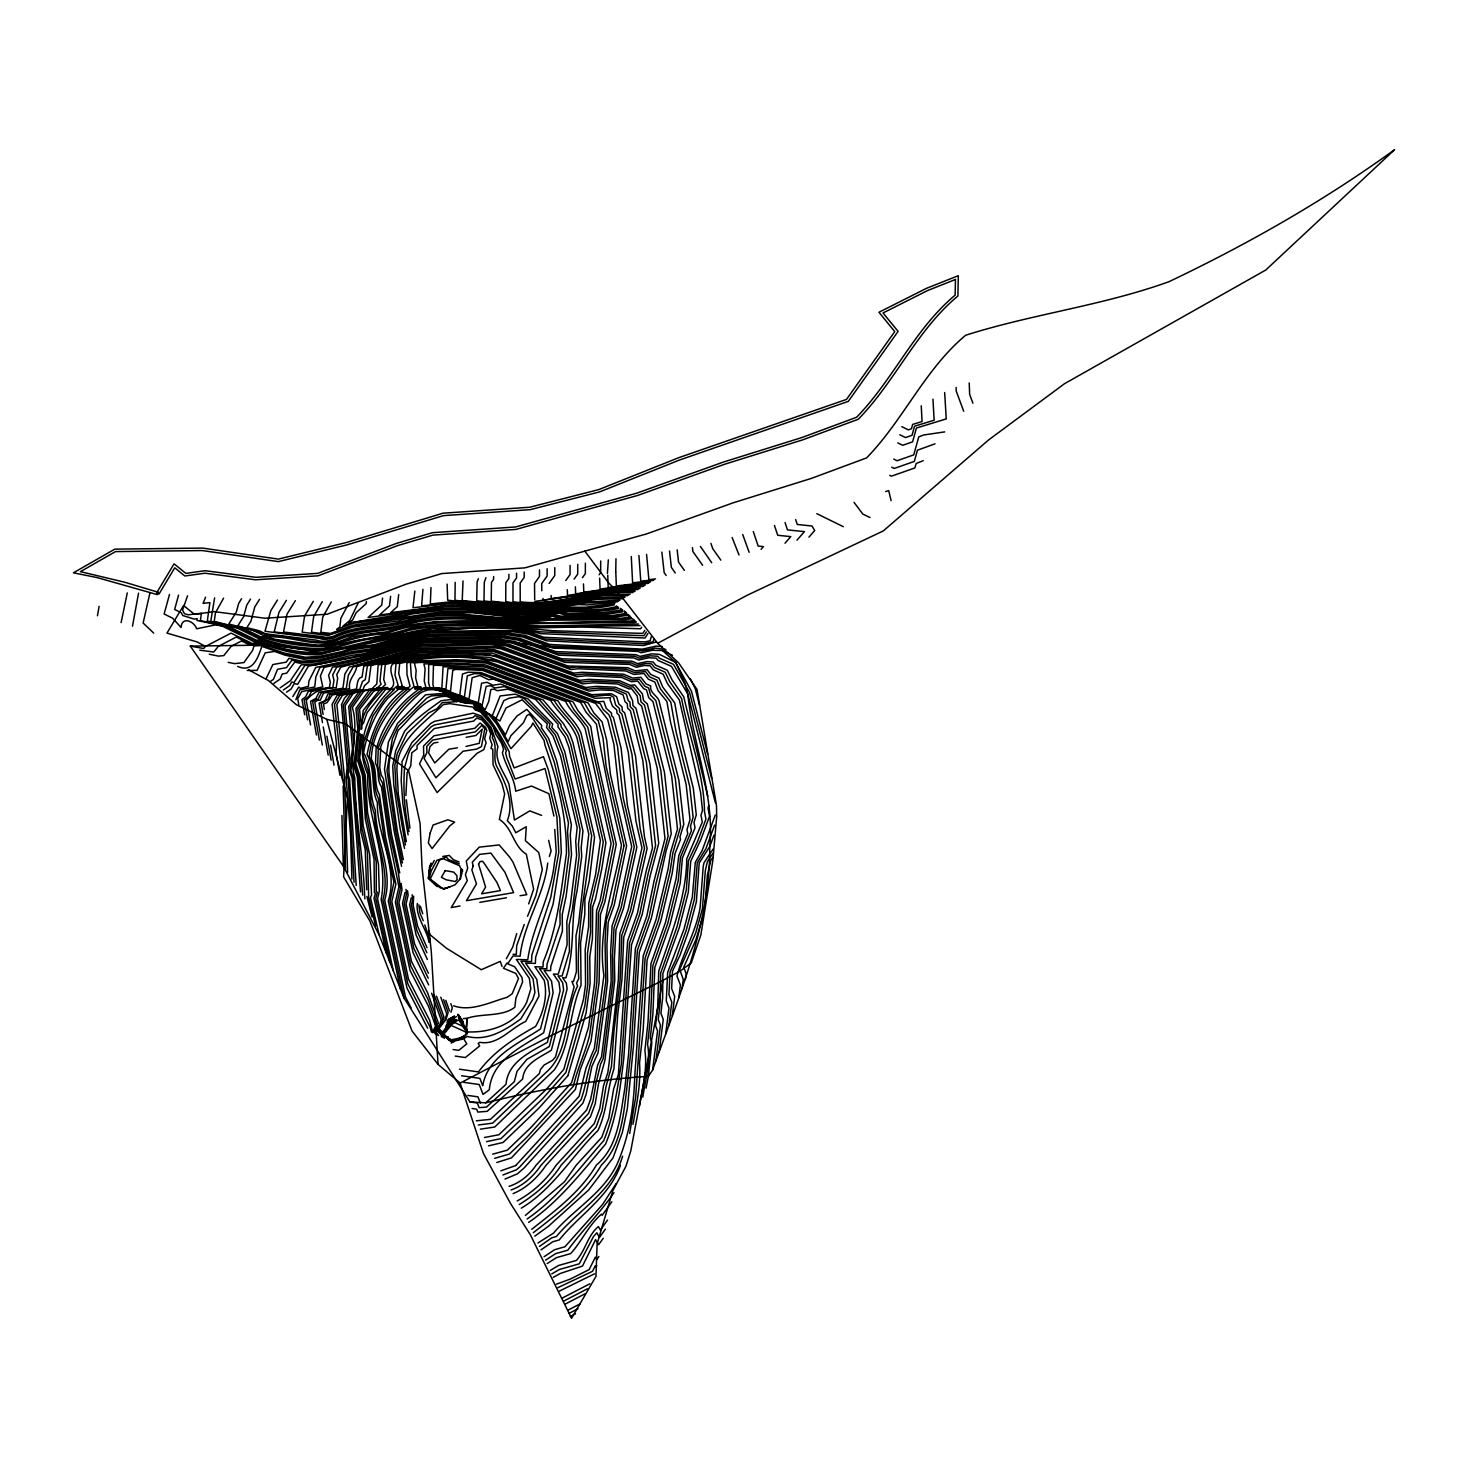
<?xml version="1.0" encoding="UTF-8"?>
<svg xmlns="http://www.w3.org/2000/svg" width="1468" height="1468" viewBox="0 0 1468 1468"><rect width="100%" height="100%" fill="white"/><g stroke="black" fill="none" stroke-linecap="round" stroke-linejoin="round"><path stroke-width="1.5" d="M463.026 580.961L462.218 600.485L528.682 607.697L600.449 597.384L625.056 597.201M478.311 578.741L477.118 582.025L476.715 600.816L529.526 606.559L602.467 595.604L627.588 595.678M485.963 577.64L484.293 582.209L483.981 600.981L529.948 605.972L604.229 594.779L628.854 594.925M493.615 576.52L493.597 579.383L491.468 582.374L491.229 601.164L530.37 605.403L606.614 594.026L630.121 594.155M508.901 574.3L508.901 578.429L505.818 582.723L505.726 601.495C548.298 610.688 589.897 589.09 632.671 592.632M516.553 573.199L516.534 577.952L512.993 582.888L512.974 601.66C553.473 608.651 593.182 588.374 633.937 591.861M524.204 572.08L524.186 577.456L520.167 583.071L520.222 601.825C558.666 606.449 596.485 587.952 635.204 591.109M539.508 569.859L539.472 576.502L534.535 583.42L534.682 599.733M547.142 568.758L547.124 576.025L541.71 583.585L541.784 590.778M554.794 567.639L554.757 575.529L549.124 583.42M570.098 565.419L570.061 574.575L565.786 580.539M577.731 564.318L577.695 574.098L574.116 579.108M585.383 563.198L585.347 573.603L582.447 577.676M600.687 560.978L600.632 572.648L599.091 574.795M608.339 559.877L607.422 573.364M615.973 558.757L615.753 571.914M631.277 556.537L632.616 582.833L652.985 580.429M638.929 555.436L640.764 581.255L654.251 579.658M646.562 554.317L648.893 579.676L655.517 578.906M661.866 552.096L664.178 572.685L666.178 575.511M669.518 550.995L671.353 567.382L675.28 572.96M677.17 549.876L678.528 562.079L684.382 570.391M692.456 547.656L692.878 551.473L702.603 565.272M466.494 1032.756L466.971 1018.352C481.798 1013.085 502.093 1017.104 514.791 1007.287L515.91 998.185L522.608 982.037L521.984 977.505L514.589 966.696L507.653 963.779L513.029 955.962L520.112 956.2C523.507 923.831 544.041 895.682 547.729 863.037M466.365 1026.866L466.971 1018.352L463.374 1018.572M646.067 1088.155L648.361 1076.338L652.618 1070.044C678.344 997.69 710.255 924.858 709.76 846.541C714.751 794.849 693.098 744.9 687.758 693.979L685.097 683.501L675.61 662.398L662.508 650.544L556.115 647.645L499.193 641.002L423.977 642.966L412.49 644.434L358.357 660.068L324.116 667.353L320.409 675.941L322.776 686.877L301.619 691.685L297.729 698.676L298.793 704.787M614.119 604.724L614.156 604.908C597.806 608.835 581.328 608.688 564.758 608.725C530.058 615.312 495.34 612.174 460.255 606.467L444.272 606.761L368.046 617.551L381.717 605.146L382.561 598.045M459.778 695.098L462.475 674.032L468.108 672.216L480.715 672.509L558.097 700.933C564.354 712.696 575.915 720.825 581.071 733.284L605.917 842.669L601.898 868.083L595.586 898.655L592.668 906.875L592.43 938.768L589.751 956.879L590.081 983.707L586.026 1013.25L567.951 1075.475M705.135 903.352L707.393 874.965L710.769 860.45L712.806 857.367M360.504 734.037L357.77 760.956L362.578 775.654L365.349 819.071L374.028 859.294L374.413 892.636L375.423 893.223L374.01 898.269L386.267 952.989M360.963 729.559L363.22 710.439L379.625 690.052L386.212 687.373M361.22 735.321L358.743 759.598L363.862 775.288L366.468 815.823L376.23 861.826L376.267 891.7L377.349 892.287L375.79 898.581L389.827 962.017M361.88 728.697C360.339 711.668 373.973 699.722 384.102 688.143M362.137 734.477L359.697 758.24L365.165 774.921L367.569 812.593L378.45 864.358L379.276 891.351L377.57 898.911L393.369 971.027M553.895 816.061L548.904 793.693L531.489 786.059L515.69 791.215C514.259 777.379 505.598 766.002 502.386 752.772L503.616 749.414L501.652 743.542L495.744 734.092L493.285 726.697L480.568 712.035L474.714 709.558L472.935 707.099L449.832 703.649L443.244 704.64C423.995 723.43 395.112 741.67 397.021 771.709L398.323 794.298L406.324 841.641M366.413 601.513L366.174 603.605L356.137 612.706L352.577 619.991L348.925 623.038L411.517 612.505L443.354 608.413L463.319 608.027C496.111 612.963 528.884 616.872 561.235 610.082C579.64 609.55 598.155 611.312 616.358 606.633L616.248 605.862M390.635 596.302L389.497 605.899L379.405 615.074L444.731 605.935L458.732 605.678L524.883 612.853L566.501 608.027L587.695 607.954L613.624 604.064M398.69 594.558L397.277 606.669L390.763 612.578L453.942 604.889L525.305 612.284L569.052 607.183L585.493 607.257L614.89 603.311M414.838 591.072L412.985 607.734L454.144 603.311L526.15 611.147L578.465 604.541L587.255 604.963L617.441 601.788M422.912 589.329L421.646 605.844L452.621 602.541L526.572 610.56L583.163 603.238L618.707 601.018M430.986 587.585L430.326 603.972L451.098 601.752L526.994 609.991L587.861 601.917L619.973 600.265M447.116 584.099L447.667 600.21L527.838 608.853L597.274 599.293L622.505 598.742M455.19 582.356L454.97 600.32L528.26 608.266L599.439 598.265L623.79 597.971M97.457 615.771L99.108 606.321M127.276 592.907L121.11 622.615M138.542 593.164L132.487 626.212M149.809 593.421L143.13 623.019L153.718 633.112M584.814 551.142L608.284 582.429L621.276 596.302L657.701 643.278L678.675 662.93L697.025 689.465L716.457 805.308L716.714 816.612L712.861 860.395L700.842 935.006L691.208 963.008L680.179 971.045L662.912 980.385L630.8 1150.802L625.955 1166.253L612.853 1190.621L597.109 1243.928L595.971 1276.389L571.547 1318.319L530.352 1234.79L510.314 1203.136L483.449 1153.481L460.126 1083.072L438.051 1064.392L411.994 1030.94L369.936 921.133L343.604 876.855L347.402 798.61L326.795 719.357L296.426 704.75L268.552 680.601L248.734 669.867M629.699 1133.406L635.662 1097.11L645.131 957.925L658.435 920.252L670.142 871.185L672.894 852.743L680.62 826.704L675.262 778.279L655.811 700.53L650.618 695.153L648.581 687.923L644.782 686.253L639.332 679.17L632.121 679.923L622.634 675.831L583.677 674.051L575.273 674.931L502.313 648.085L496.037 647.021L412.655 649.774L353.036 666.986L348.301 675.353L346.301 688.419L321.345 692.639L318.042 699.392L315.895 699.337L312.666 701.796L319.363 740.019M632.965 1124.341C636.708 1104.248 641.002 1083.274 639.534 1063.015L643.168 1030.096L647.076 959.815L660.747 921.06L672.16 873.533L675.041 853.569L680.491 839.512L679.978 836.852L683.758 824.355L678.877 780.279L659.499 702.86C659.114 695.979 649.517 693.924 650.673 685.96L645.993 683.904L640.874 677.262L632.726 678.106L623.661 674.216L581.842 672.289L573.768 673.133L503.671 647.333L496.514 646.159L412.618 649.003L349.164 667.133L344.907 673.904L342.943 688.198L319.143 692.18L315.914 698.438L310.537 701.337L316.427 734.991M639.516 1106.248C642.525 1088.045 647.571 1068.796 644.892 1050.593L648.03 1022.04L650.948 963.614L665.408 922.656L676.197 878.249L678.73 855.771L687.758 833.696L686.987 829.64L690.015 819.621L686.106 784.279L670.564 722.201L666.857 701.429L658.123 690.676L654.82 682.033L648.397 679.207L643.975 673.445L633.937 674.491L625.717 670.949L578.172 668.766L570.758 669.536L506.405 645.865L491.358 644.397L412.581 647.48L340.815 667.206L336.741 674.583L337.677 678.271L336.227 687.758C323.162 687.483 313.969 691.079 306.262 700.456L310.555 724.917M642.782 1097.202C645.443 1079.953 650.819 1061.547 647.553 1044.39L650.471 1018.021L652.893 965.504L667.738 923.445L678.216 880.598L680.583 856.89L691.391 830.796L690.492 826.044L693.135 817.254L689.703 786.279L676.087 731.871L670.784 702.126L660.453 688.896L656.893 680.069L649.608 676.876L645.516 671.537L634.543 672.674L626.744 669.335L576.337 667.004L569.254 667.756L507.763 645.131L497.854 643.571L422.601 645.443L412.563 646.727L355.036 663.334L336.649 667.243L332.667 674.931L333.988 680.179L332.851 687.538L311.711 691.245L308.831 696.419L304.133 700.016L307.619 719.889M652.618 1070.044L657.554 1030.921L655.572 1025.747L657.774 1005.947L658.728 971.174C670.803 934.841 686.345 897.664 686.73 858.945L702.291 822.062L700.988 815.235L702.511 810.153L700.548 792.28L679.354 699.997L667.445 683.538L663.132 674.179L653.242 669.83L650.14 665.811L644.434 665.463L636.36 667.261L629.827 664.435L564.721 662.362L511.855 642.911L505.561 642.011L424.894 641.314L312.849 650.324L277.562 644.892L264.185 640.066L255.469 641.039L226.072 626.634L196.932 620.432L197.171 618.707L194.015 619.056L182.748 615.514L181.316 612.78L174.637 609.459L178.546 595.146M655.884 1060.997L660.416 1025.178L658.251 1019.544L660.196 1001.91L660.673 973.064L677.042 926.657L686.29 890.03L688.474 860.652L697.722 841.127L705.924 819.162L704.493 811.62C704.108 773.691 688.492 735.835 681.556 698.419L669.775 681.758L665.206 672.216L654.453 667.481L651.7 663.903L645.59 663.536L636.947 665.444L630.855 662.82L563.217 660.563L513.213 642.177L498.441 640.195L424.435 642.14L412.471 643.681L359.476 658.985L319.951 667.389L315.877 676.858L314.721 687.006L299.766 689.887L295.857 699.759M659.15 1051.95L663.261 1019.453L660.93 1013.324L662.637 997.891L662.894 973.412L679.372 927.446L688.29 892.379L690.749 861.221L700.915 839.421L709.558 816.245L707.998 808.024L708.769 805.418M665.701 1033.839L668.986 1007.984L666.27 1000.919L667.683 972.293L684.033 929.061L692.327 897.095L695.3 862.358L702.016 850.853L715.283 815.052M668.986 1024.792L671.83 1002.24L668.949 994.698L670.087 971.724L675.941 959.375L686.363 929.85L694.346 899.444L697.282 862.67L705.888 848.688L714.622 825.144M672.252 1015.746L674.693 996.497L671.628 988.496L672.472 971.174L679.941 955.411L688.694 930.657L696.364 901.792L699.227 862.964L709.76 846.541L713.943 835.219M678.803 997.634L680.4 985.028L676.968 976.073C682.675 953.099 696.181 931.593 700.144 907.481L703.227 866.248L704.071 862.634L713.154 849.018M682.069 988.588L683.244 979.303L679.666 969.504L695.667 933.061L702.42 908.875L705.319 870.597L707.411 861.533L712.989 853.202M685.354 979.541L686.106 973.559L683.721 967.32L695.979 939.575L703.025 916.05M623.992 845.623L611.881 904.251L606.266 920.124L605.055 941.997L605.807 981.45L596.173 1050.684C587.439 1065.97 587.016 1083.531 581.016 1099.734L519.8 1166.876L516.497 1169.739L502.918 1174.987M549.344 856.468L551.124 850.945L548.628 840.32M429.5 869.478L431.188 863.129L429.262 867.404M169.517 594.467L164.122 613.973L172.637 618.212L181.096 627.46C181.702 615.716 194.583 621.57 196.62 628.781L215.924 624.817L222.365 626.157L254.349 641.846L263.836 640.782C287.453 649.755 314.556 652.122 339.181 646.177C362.412 636.433 388.708 638.892 412.013 628.469C454.438 622.12 497.854 624.909 540.169 626.873L640.066 625.588M187.555 595.824L182.546 610.064L184.417 613.642L188.124 614.798L201.428 613.33L200.4 620.634L229.779 627.093L256.57 640.231L264.515 639.351C283.397 645.975 304.188 648.764 324.043 648.562C352.889 639.332 383.166 637.571 411.976 627.717C454.86 620.744 498.606 624.946 541.398 625.918L638.488 624.01M205.612 597.164L203.079 603.366L209.906 602.614L207.318 621.037L237.174 628.01L258.79 638.617L265.194 637.901C284.205 644.067 305.05 646.544 324.887 646.672C344.925 641.975 363.972 634.396 384.983 633.974C435.262 614.707 489.523 625.607 541.564 623.496L634.158 622.487L636.213 622.175L635.644 621.404M624.01 845.586L606.192 766.608L603.054 738.257L598.283 720.843L590.173 713.044L584.356 702.658L504.625 672.803C480.917 661.94 454.181 664.123 428.693 664.582L428.583 682.767L429.922 687.831L428.271 689.171L415.352 688.253M429.188 874.066L428.05 878.213L437.225 886.69M460.42 878.525L460.915 868.817L459.557 865.753L443.336 858.743L439.593 860.009L430.216 879.112L443.061 888.874L447.373 887.755M459.869 879.479L461.869 873.662L461.686 869.203M651.278 636.782L650.122 640.745L644.801 641.92L543.637 637.24L530.957 632.58L517.507 630.304L430.436 631.442L412.159 633.791L373.881 644.856L351.99 647.828L342.228 651.517L320.666 656.123L305.748 657.26L283.452 652.911L261.818 645.113L190.29 646.122L343.328 866.138L379.166 934.969L404.03 998.056L469.962 1101.954L477.32 1103L479.119 1107.661L486.495 1107.074L514.332 1081.659L517.048 1071.31L526.884 1059.345L549.344 1046.556L563.62 989.854L562.648 982.661L558.024 975.908L562.061 976.036L569.437 951.411L569.107 925.17L572.392 909.665L579.181 855.807L578.429 844.412L580.08 829.365L562.684 753.855L555.216 734.734L549.179 727.467L549.986 723.981L524.351 698.731L518.81 696.676L509.194 698.144L503.818 700.676L496.092 718.311L486.202 712.127M653.829 639.369L653.132 641.755L644.195 643.718L545.142 639.039L529.581 633.314L515.103 631.001L429.977 632.268L412.196 634.561L372.78 645.938L351.953 648.764L342.668 652.269L320.244 657.058L304.738 658.251L284.297 654.067L261.818 646.379C258.019 657.591 252.881 673.317 237.706 666.399M656.398 641.956L643.59 645.535L546.646 640.837L528.223 634.048L512.699 631.68L429.518 633.093L412.214 635.314L371.661 647.021L351.916 649.718L343.108 653.04L319.822 658.013L303.711 659.242L285.141 655.205L274.663 651.425L265.194 652.856L257.12 670.399L247.193 670.454M405.058 892.434L402.489 903.444L413.095 952.769L428.674 984.936M411.187 897.957L409.609 904.728L416.123 935.079L427.353 959.448M417.316 903.481C415.536 917.188 426.894 929.226 429.023 942.401M418.857 904.875L419.94 912.968L423.243 920.711M420.38 906.251L422.711 913.757M445.648 1020.535L448.144 1012.443L443.593 999.635M450.988 1012.223L452.327 1007.874L450.823 1003.653M363.238 723.687L367.092 712.659L387.295 687.391M516.736 933.611L512.736 947.099L506.332 958.732M528.682 903.884L533.618 889.168L526.333 854.211C512.974 845.99 512.846 828.044 499.377 819.419L504.643 793.986L501.928 783.637L493.064 764.773L492.753 749.231L490.918 748.313L492.129 744.753L489.725 738.074L490.789 734.037L488.385 727.449L481.889 719.907L476.678 718.072L473.687 721.063L434.253 728.568L417.059 745.469L417.114 748.827L411.811 752.79L410.728 765.929L407.113 772.682L405.884 795.509M524.26 924.51L516.699 945.686L516.296 954.384L513.048 954.292M527.562 916.252L535.857 895.627L542.316 869.423L538.793 852.578L525.397 840.65L526.278 826.686L515.8 832.741L512.387 826.172L507.304 820.667C514.717 801.895 505.286 782.297 496.459 765.819C492.514 756.571 498.037 746.405 492.257 737.762L492.789 735.762L489.761 727.467L481.559 717.944L474.971 715.613L473.136 717.448L434.418 724.935L431.041 726.88L413.811 745.157C407.517 750.827 407.407 759.727 404.599 767.03C403.039 788.775 404.287 810.042 409.003 831.512M617.312 606.449L617.477 607.495C598.338 612.431 578.777 610.027 559.491 610.78C528.333 617.808 496.478 613.184 464.842 608.816L442.896 609.238L411.535 613.257L403.828 615.477L353.072 622.414L342.796 626.285L349.733 620.487L358.192 602.908M618.303 607.201L618.579 608.358C598.669 613.367 578.264 610.706 558.225 611.367C528.095 618.689 497.01 613.551 466.384 609.605L442.418 610.046L411.572 614.009L402.727 616.578L353.036 623.349L336.649 629.533L339.897 626.818L340.833 618.34L349.219 602.596M620.45 608.303L620.78 610.082L603.183 612.798L568.061 613.22L563.363 611.917L551.454 612.633L542.022 615.771L521.911 616.872L469.43 611.165L441.501 611.697L352.962 625.221L330.777 633.442L320.813 632.304L322.721 617.166L331.273 601.953M621.423 609.073L621.881 610.945L605.403 613.477L566.263 613.973L561.015 612.523L552.188 613.055L542.371 616.303L521.489 617.441L470.971 611.954L441.042 612.523L352.926 626.175L329.107 634.47L311.491 632.231L313.657 616.578L322.299 601.641M622.469 609.679L622.982 611.807L607.605 614.174L564.446 614.707L558.666 613.11L552.904 613.459L542.738 616.835L521.067 618.01L472.494 612.743L440.583 613.349L411.664 617.055L398.287 620.927L352.87 627.111L328.098 635.461L302.169 632.158L304.592 615.991L313.326 601.311M431.427 865.771L434.271 860.487M492.294 715.797L500.093 695.942L515.176 694.144L528.095 698.988L552.684 724.073L551.803 727.394L557.436 733.578L564.721 751.561L582.979 830.943L581.163 847.55L581.732 856.248L577.034 891.094C570.245 919.922 575.383 949.98 565.877 977.835L562.648 977.725L566.354 983.138L567.125 988.881L551.381 1050.17C540.114 1057.437 523.966 1063.309 522.681 1078.962L487.211 1111.331L477.797 1112.083L476.678 1109.166L472.072 1108.505M214.622 597.806L210.786 621.239L240.862 628.487L259.891 637.809L265.524 637.185C284.627 643.002 305.454 645.48 325.309 645.718C345.512 640.745 364.853 633.387 386.084 632.891C436.84 613.514 491.523 625.35 543.967 622.817L631.956 621.79L635.112 621.313L634.231 620.138M223.595 598.137L215.447 612.817L214.236 621.423L244.569 628.946L260.992 637.002L265.873 636.451L273.342 639.149L317.932 645.37L336.979 642.378L352.485 636.525L387.203 631.79L411.884 624.671L435.978 621.57L487.78 620.597L516.846 623.753L629.735 621.111L634.011 620.45L632.818 618.872M241.541 598.76L238.678 603.385L236.366 611.991L228.769 624.028L251.964 629.882L263.212 635.387L266.552 635.02L271.653 636.855C293.233 636.745 314.849 647.296 336.117 640.855C359.899 629.295 387.534 633.46 411.847 623.148C457.117 612.633 503.157 625.57 548.298 620.193L625.313 619.716L631.809 618.725L630.011 616.321M250.514 599.091L246.734 605.183L243.651 616.578L237.816 625.845L270.828 635.717C292.499 635.479 314.299 646.177 335.677 640.085C359.55 628.322 387.35 632.598 411.829 622.377C457.392 611.257 503.946 625.827 549.271 619.221L623.093 619.019L630.708 617.863L629.111 615.422M259.487 599.403L254.771 607L250.955 621.166L246.863 627.643L259.359 630.8L265.433 633.772L316.519 640.158C322.648 642.507 329.126 640.727 335.236 639.332C359.201 627.35 387.167 631.735 411.792 621.625C457.686 609.917 504.717 626.102 550.243 618.23L553.601 619.166L620.891 618.34L629.607 617L628.212 614.523M277.434 600.045L270.864 610.596L264.974 631.277L319.749 638.452C324.538 640.287 329.584 638.892 334.374 637.809C358.522 625.441 386.781 629.974 411.756 620.102C458.255 607.293 506.295 626.671 552.207 616.285L557.216 617.679L616.468 616.945L627.386 615.275L626.396 612.706M286.407 600.357L278.92 612.413L274.204 631.937L321.364 637.589C325.474 639.186 329.823 637.974 333.933 637.039C358.174 624.506 386.598 629.075 411.719 619.349C458.548 606.045 507.066 626.909 553.179 615.312L559.014 616.945L614.248 616.248L626.285 614.413L625.478 611.807M295.38 600.669L286.976 614.211L283.526 632.011L322.978 636.745C326.428 638.066 330.061 637.057 333.493 636.286C357.843 623.57 386.396 628.157 411.701 618.579C458.842 604.853 507.855 627.13 554.152 614.34L560.831 616.193L612.046 615.569L625.184 613.551L624.561 610.927M641.644 627.166L640.635 628.763L579.86 626.964L538.939 627.809C486.532 625.166 431.17 619.9 380.542 638.323C356.632 638.195 335.603 651.04 311.84 651.315C293.013 647.204 273.195 644.452 253.964 645.993L252.606 650.434L243.945 662.582L234.568 663.646L228.219 662.343M644.801 630.304L642.874 633.387L552.445 630.726C512.589 626.781 472.641 625.717 432.289 628.157C395.167 634.213 358.944 643.957 322.354 652.342C302.39 653.682 281.911 649.223 263.176 642.232L252.147 643.479L231.063 633.13L205.3 646.544L203.74 648.507L190.29 646.122M646.379 631.882L643.975 635.699L539.582 631.809C504.79 623.496 467.448 630.011 431.812 628.983C394.708 635.038 358.577 645.076 321.932 653.278C301.913 655.003 281.562 649.92 262.827 642.947L251.028 644.287L236.275 637.039L218.237 646.434L213.796 652.031L199.776 650.177M647.957 633.46L645.094 638.029L540.628 633.644C499.322 622.689 454.346 629.974 412.123 632.268C382.414 642.452 351.549 645.792 321.51 654.233C301.435 656.38 281.214 650.599 262.497 643.681L249.927 645.094L241.486 640.947L231.173 646.324L223.833 655.554L218.585 656.141L209.263 654.233M350.76 693.758L343.273 705.154L348.448 762.498L347.09 775.911L348.32 779.71L354.063 882.213M353.458 693.098L345.09 705.631L349.788 757.635L348.063 774.553L349.623 779.343L356.21 885.424M361.587 691.116L350.503 707.025L353.77 743.047L350.962 770.48L353.513 778.242L362.651 895.076M364.303 690.455L352.32 707.484C359.55 730.807 348.301 755.304 354.797 777.875C355.256 817.548 363.293 856.046 364.614 895.572L364.963 898.911M507.047 963.008L503.451 968.238L515.819 973.431L518.498 978.532L512.185 993.763L507.121 997.304C490.018 1002.13 471.063 1012.021 453.539 1005.8M622.597 1156.197C612.248 1191.961 578.741 1209.595 556.39 1236.515L551.766 1237.836L539.435 1246.442M620.45 1165.317C609.092 1197.209 579.603 1214.605 559.235 1239.928L552.72 1241.781L540.976 1249.874M616.138 1183.557L602.724 1204.292L564.96 1246.754L554.629 1249.708L544.059 1256.736M613.991 1192.677C599.953 1213.082 582.356 1230.312 567.822 1250.167L555.583 1253.654L545.601 1260.168M611.826 1201.797L602.192 1215.302L601.531 1214.128C588.448 1225.376 581.989 1241.047 570.685 1253.599L556.537 1257.617L547.124 1263.599M607.532 1220.055L600.357 1230.074L598.394 1226.569C587.622 1235.487 585.53 1250.332 576.392 1260.425L558.446 1265.526L550.206 1270.481M605.366 1229.175L599.458 1237.451L596.834 1232.79L593.549 1236.441L579.254 1263.838L559.4 1269.49L551.748 1273.912M603.22 1238.295L598.54 1244.827L595.604 1239.616L582.466 1266.095L560.336 1273.453L553.289 1277.343M598.907 1256.535L596.724 1259.599L595.347 1257.159L589.182 1269.563L570.263 1279.087L556.372 1284.206M596.76 1265.655L595.806 1266.994L595.219 1265.93L592.54 1271.306L557.913 1287.638M460.53 878.451L455.117 884.782L444.492 888.874M464.347 1035.619L462.2 1038.5L451.337 1041.197L442.712 1033.692L449.41 1024.829L458.64 1019.93L466.53 1030.775M447.593 1020.058L454.383 1016.15M447.245 1021.434L454.181 1016.994M446.896 1022.792L456.548 1016.517M446.18 1025.508L448.731 1022.15L454.034 1019.324M445.832 1026.866L448.896 1022.829L455.282 1019.416M369.441 690.07L355.935 708.42L357.752 728.458L353.88 766.406L357.385 777.141L360.908 831.989L365.238 849.513L366.688 889.773M371.881 690.272L357.752 708.879L359.073 723.596L354.852 765.03L358.687 776.774L362.009 828.759L367.385 851.697L368.67 897.297L375.606 925.959M374.322 690.474L359.568 709.356L360.412 718.733L355.825 763.672L359.99 776.407L363.128 825.53L369.606 854.229L371.569 895.095L370.45 897.609L379.166 934.969M749.157 552.317L742.698 534.48M761.103 549.289L763.433 546.61L758.149 546.059L753.286 531.489M785.013 543.215L790.775 536.627L777.71 535.269L774.462 525.544M796.959 540.187L804.446 531.636L787.49 529.875L785.05 522.553M808.923 537.16L814.703 530.535L811.987 526.003L797.252 524.461L795.638 519.58M567.822 1075.824L538.848 1108.193L503.102 1142.453L488.569 1145.829M515.763 1165.5L579.126 1096.321L586.044 1068.025L594.356 1048.335L603.899 975.486C597.403 931.648 612.89 890.929 620.891 848.577L621.441 845.109C611.789 804.996 603.366 764.626 596.393 724.091L586.081 712.182L580.612 702.401L484.183 666.674L433.482 665.206L432.895 684.4L433.904 688.143L432.675 689.134L415.316 687.905M515.727 1165.555L500.863 1170.822M469.962 1101.954L485.78 1102.817L505.983 1084.375C508.02 1061.896 530.113 1052.061 547.38 1042.372L560.115 990.827L558.959 982.202L553.381 974.073L558.244 974.22L567.107 944.658L566.813 921.647L570.3 905.169L576.63 855.367L575.713 841.256L577.181 827.787L560.629 756.13L552.977 735.908L546.573 727.541L547.27 723.871L522.131 699.759L506.038 707.98L499.854 721.008L484.917 711.741L475.815 709.815L473.448 703.833L463.576 702.621M397.443 689.428L402.14 685.666L398.745 673.555L399.645 663.499C431.023 655.756 465.87 654.838 497.542 662.031L594.87 698.254L610.541 697.704L610.046 699.777L612.505 706.126L616.744 709.943L617 713.283L619.037 715.118L628.322 752.258L635.938 821.107L641.975 847.825L628.176 909.848L619.881 933.354L618.34 980.165L608.963 1064.318L607.807 1072.613L603.531 1085.733L599.751 1108.542L594.228 1123.626L556.078 1165.28C546.518 1179.905 532.499 1192.64 517.195 1200.897M415.059 689.281L418.013 686.896L415.627 677.867L416.141 670.289L414.306 662.655L453.282 661.426L486.128 663.041L595.604 703.392L607.715 719.614L613.881 744.258L618.946 789.967L631.717 846.504L618.854 906.655L612.101 925.794L610.633 952.181L611.183 980.899L601.513 1056.905L597.678 1064.906L590.705 1098.981L586.668 1109.973L535.93 1165.39C529.544 1174.895 520.076 1182.878 509.047 1186.346M402.177 686.125L387.992 698.071C374.67 713.613 367.11 732.991 363.587 752.809C373.918 770.682 367.752 792.133 375.386 810.373C375.955 840.503 393.497 870.285 384.689 900.196L405.48 996.974L411.132 1007.929M405.572 688.455C383.735 703.612 371.826 729.247 367.055 754.736C375.918 769.507 370.395 787.564 377.404 802.482C376.579 835.696 398.911 868.249 388.249 900.857L407.003 988.129L427.665 1028.224M407.26 689.63C386.304 705.723 372.101 730.679 369.165 756.882C377.001 769.746 371.753 785.692 378.414 798.537L384.157 838.265L393.938 882.084L390.029 901.168L407.774 983.707L430.161 1027.178L431.445 1032.169M391.772 688.657C368.908 709.503 353.604 744.331 367.752 774.186C365.972 816.41 389.13 858.101 381.129 899.554L400.47 989.047M394.25 689.538L385.001 698.584L372.909 715.98L363.881 741.799L362.614 754.167L369.037 773.819L370.909 802.904L374.377 814.318C375.753 842.907 390.635 871.643 382.909 899.884L404.03 998.056M465.98 1030.151L466.879 1029.472L458.475 1017.012M466.108 1030.793L467.007 1030.132L464.016 1025.6M466.237 1031.454L467.154 1030.793L458.603 1017.691M467.503 1032.756L462.328 1039.16L451.63 1041.73L442.896 1034.334L449.575 1025.508L454.897 1022.682L462.365 1026.04L467.54 1032.738M270.736 681.189L273.47 679.317L277.544 669.261L286.48 667.646L291.875 660.178L300.665 662.215L318.556 660.839L351.788 652.544L368.34 650.287L412.288 637.589L428.124 635.552L508.387 633.937L524.131 636.268L551.179 646.214L639.057 649.792L641.773 650.966L654.82 648.085L665.83 649.48M273.892 683.391L280.131 679.078L282.205 673.977L286.737 673.17L294.756 662.068L299.656 663.206L318.134 661.793L351.751 653.48L367.239 651.37L412.306 638.36L427.665 636.378L507.359 634.708L522.773 637.002L552.684 648.012L638.029 651.425L641.186 652.765L653.664 650.012M280.186 687.795L290.481 680.638L301.105 664.912L317.29 663.683L351.678 655.37L365.018 653.554L412.343 639.883L426.748 638.029L505.286 636.286L520.039 638.47L555.693 651.59L635.974 654.673L639.975 656.398L651.37 653.866L659.426 654.361L675.61 662.398L691.501 691.3L707.631 754.057M283.342 689.997L289.765 685.574L291.765 681.996L294.077 682.492L304.775 665.536L316.868 664.619L363.899 654.636L412.38 640.635L426.289 638.855L504.258 637.075L518.681 639.222L557.198 653.388L634.947 656.306L639.369 658.196L650.214 655.811L657.866 656.269L659.279 658.104L673.518 664.362L689.63 692.639L711.668 778.425M286.48 692.199L291.159 688.969L294.187 683.593L297.674 684.327L308.427 666.178L362.798 655.719L412.398 641.406L425.83 639.681L503.23 637.846L517.305 639.956L558.702 655.187L633.919 657.921L638.764 660.013L649.058 657.737L656.324 658.178L658.068 660.453L671.445 666.325L687.758 693.979L715.375 802.794M292.793 696.603L298.775 687.006L300.371 688.327L308.335 686.437L308.996 680.785L315.748 667.445L360.577 657.903L412.435 642.929L424.894 641.314L501.175 639.424L514.589 641.424L561.712 658.783L631.864 661.187L637.552 663.628L646.746 661.609L653.242 661.995L655.664 665.151L667.298 670.252L672.105 679.959L683.758 696.841L707.76 796.28M657.701 643.278L746.973 595.366L883.314 530.921L988.551 439.978L1064.63 383.625L1265.746 270.039L1394.6 149.681C1323.842 200.896 1247.892 244.092 1169.097 281.636C1102.78 305.638 1032.683 313.95 965.669 335.236C924.73 369.404 903.517 420.013 866.597 457.906L811.584 478.329L733.229 502.79L646.526 533.93L524.883 567.859L441.831 573.566L405.884 584.246L327.07 614.266L264.846 618.212L214.163 611.624L194.455 614.34L183.573 605.495L166.967 633.112L197.207 641.975L205.135 646.269M456.548 1019.526L449.061 1023.49L442.327 1032.371L446.309 1036.61M448.768 1019.196L454.364 1016.26M420.178 688.382C400.36 702.089 384.249 722.311 377.294 745.707L376.175 747.524L375.514 763.323C379.918 770.59 376.303 779.893 381.441 786.701L388.525 835.677L398.929 886.892L395.369 902.141L410.049 970.44L428.583 1006.424L435.611 1026.15L433.17 1030.756L435.757 1034.224M426.124 687.556C403.149 700.236 387.387 723.834 378.304 747.671L377.643 765.47L380.304 779.049L382.451 782.756L389.974 834.797L398.268 872.029L400.452 888.287L397.149 902.471L410.801 966.017L428.05 999.506L437.005 1024.627L433.904 1030.499L437.189 1034.903M594.558 1273.802L559.455 1291.069M589.806 1283.803L562.538 1297.932M563.84 1301.052L587.42 1288.794M565.143 1304.153L585.053 1293.785M567.712 1310.318L580.3 1303.767M569.015 1313.401L577.915 1308.759M570.3 1316.484L575.548 1313.75M662.912 980.385L548.94 1036.738L460.126 1083.072M409.884 690.345L408.398 691.226C388.745 708.255 372.193 732.422 371.276 759.029C378.047 770.003 373.166 783.784 379.423 794.592L385.607 837.402L395.865 884.14L391.809 901.499L408.526 979.284L429.629 1020.26L432.877 1032.848M504.974 1179.061L517.36 1173.886L523.856 1168.234L582.906 1103.147L586.172 1094.192L591.861 1066.465L598.008 1053.015L605.954 994.809L607.587 981.266L606.926 945.392L608.211 922.014L614.211 905.059L626.597 845.843L610.431 774.388L606.669 740.257L602.063 721.852L593.714 712.787L588.117 702.897L485.156 664.857L451.135 663.132L423.885 663.94L425.096 668.931L424.252 681.134L425.959 687.519L423.867 689.208L414.71 688.565M511.084 1189.979C523.379 1185.612 533.71 1176.015 540.958 1165.353L588.558 1113.386L592.962 1101.367L595.971 1083.2L600.596 1064.116L603.22 1058.63L612.963 980.716L612.486 955.576L614.046 927.684L621.184 907.444L634.286 846.834L623.184 797.748L617.496 746.258L610.541 718.494L608.835 714.622L603.109 709.466L600.32 703.741L486.605 662.123L455.19 660.563L410.398 662.692L411.297 676.234L414.049 686.602L410.655 689.318L397.167 688.364M513.121 1193.612C526.535 1188.144 537.93 1177.226 546.004 1165.335L590.448 1116.799L595.219 1103.753L598.485 1084.045L604.926 1060.373L614.762 980.532L614.358 958.971L615.991 929.574L623.515 908.252L636.855 847.164L627.442 805.547L621.111 748.258L613.367 717.357L611.679 715.834L611.477 713.063L606.247 708.347L603.825 701.337L597.88 701.851L487.082 661.224L457.099 659.719L413.829 661.059L406.801 662.967L406.985 674.619L410.086 686.29L406.251 689.354L397.333 688.731M519.232 1204.531C535.325 1194.658 550.885 1181.373 561.125 1165.243L596.1 1127.039L602.008 1110.927L606.045 1086.577L611.44 1066.667L613.936 1031.252L620.138 979.982L621.808 935.244L630.488 910.655L644.544 848.155L640.195 828.906L631.937 754.258L621.863 713.999L619.661 711.998L619.386 708.383L615.643 705.007L613.569 697.208L610.339 695.373L605.734 695.171L593.347 696.456L496.533 660.508C463.723 655.113 428.197 654.214 396.048 663.756L394.984 675.06L398.177 685.354L393.039 689.465L375.551 688.51M521.287 1208.164C553.106 1189.08 571.951 1155.903 597.99 1130.47C607.22 1110.964 607.201 1089.109 613.918 1068.998L617.771 1014.131L621.918 979.798L623.753 937.135L632.818 911.444L647.113 848.467L644.434 836.687L635.552 756.259L624.689 712.879L622.304 710.732L622.028 706.842L618.762 703.888L616.633 696.694L611.367 693.74L591.843 694.676L489.45 657.315L464.714 656.306L415.683 657.774L392.47 664.031C386.414 672.894 400.654 684.914 388.653 689.501L376.102 688.62L381.808 687.74M525.361 1215.449L564.428 1181.777L576.245 1165.17L601.77 1137.296L608.798 1118.102L613.606 1089.109L618.395 1074.392L627.643 940.915L637.479 913.059L646.104 871.295L652.471 848.009L642.764 760.259L630.341 710.64L627.625 708.163L627.295 703.722L625.019 701.667L623.148 694.951L613.404 690.492L600.229 689.887L588.833 691.079L493.505 655.884L487.266 654.856L416.6 656.123L385.295 664.564L383.717 679.556L385.497 684.565L379.845 689.575L370.872 689.098M527.122 1218.972C557.822 1197.888 579.438 1168.179 603.66 1140.709C613.918 1116.267 617.037 1089.788 621.313 1064.043L629.589 942.805L639.809 913.848L648.122 873.644L655.59 845.641L646.379 762.259L633.167 709.503L630.286 706.897L629.937 702.163L628.157 700.548L626.396 694.07L614.431 688.859L598.375 688.125L587.328 689.281L497.872 656.361C460.034 650.14 418.343 652.177 381.717 664.839L379.955 681.042L381.129 684.345L375.441 689.611L368.358 689.428M528.663 1222.404C559.4 1201.338 581.823 1172.07 605.532 1144.122C616.89 1116.909 620.358 1087.421 623.753 1058.52L631.534 944.695L642.14 914.656L650.14 875.974L658.728 843.274L649.994 764.259L636.011 708.383L632.947 705.613L632.58 700.603L628.524 692.529L615.459 687.226L596.54 686.363L585.824 687.483L492.312 653.168L417.518 654.489L378.138 665.096L376.762 684.106L371.037 689.648L358.889 691.777L348.705 706.548L352.448 747.909L349.99 771.838L352.21 778.609L360.504 891.865M531.728 1229.266C555.454 1210.586 580.888 1191.484 596.393 1165.06C618.468 1146.526 620.12 1115.68 624.707 1089.311L628.579 1054.244L635.405 948.475L646.782 916.252L654.159 880.635L664.986 838.54L657.224 768.259L641.663 706.145L638.25 703.062L637.222 696.015L631.607 688.712L629.111 688.969L617.514 683.978L592.87 682.84L582.814 683.904L493.376 651.407L418.453 652.838L370.964 665.646L368.872 681.684L364.376 685.923L363.11 689.52L332.337 694.933L327.07 702.603L323.584 703.998L324.3 709.503M533.269 1232.698C558.464 1213.247 585.035 1192.805 601.44 1165.023C620.212 1146.636 623.111 1117.992 626.285 1093.036L631.02 1050.207L637.351 950.365L649.113 917.06L656.159 882.984L668.105 836.173L660.82 770.278L644.489 705.025L640.91 701.777L640.268 695.777L633.167 686.804L629.717 687.152L618.542 682.345L591.035 681.079L581.31 682.106L493.909 650.526L418.912 652.012L367.385 665.903L365.275 679.666L362.504 681.446L359.752 689.299L330.135 694.474L328.135 699.043L321.217 703.576L323.125 714.439M534.811 1236.148L548.408 1226.294L588.76 1189.887L613.074 1157.775L622.359 1132.452L627.35 1108.56L633.442 1046.189L639.296 952.255L651.443 917.849L666.178 850.596L671.243 833.806L664.435 772.278L647.315 703.906L643.571 700.511L642.36 693.813L634.708 684.895L630.322 685.354L619.569 680.73L589.2 679.317L579.787 680.308L494.441 649.663L412.71 652.049L363.789 666.178L361.99 677.17C357.219 677.262 357.201 685.666 356.394 689.079L327.933 694.015L324.997 700.75L319.07 703.117L322.483 722.623M537.894 1243.011L553.528 1233.102C573.694 1209.302 602.889 1193.539 616.854 1164.619C629.148 1136.966 633.827 1106.909 634.708 1076.815L643.186 956.035L656.104 919.445L668.142 868.836L670.656 851.99L677.5 829.071L671.665 776.278L652.985 701.649L648.691 697.63L646.507 689.887L643.571 688.602L637.791 681.079L631.534 681.739L621.625 677.464L585.512 675.812L576.777 676.73L500.955 648.819L495.505 647.902L412.673 650.526L356.632 666.711C355.807 674.307 347.824 679.464 349.659 688.639L323.547 693.098L320.171 700.346L317.382 700.273L314.813 702.236L322.299 745.047M923.225 460.695L916.142 463.503L914.913 467.925L891.461 476.164L889.718 475.32M459.209 1038.261L461.906 1037.197M367.275 689.813L369.477 689.299M369.11 689.997L373.991 688.694M369.716 690.052L372.817 688.914M370.321 690.107L373.936 688.786M371.551 690.217L377.294 688.4M372.78 690.327L378.414 688.272M374.01 690.437L380.634 688.015M374.615 690.492L381.753 687.886M382.873 687.758L375.221 690.547L366.027 689.721M476.256 1120.836L490.532 1119.313L539.362 1073.567L540.408 1069.585L544.169 1064.997L552.61 1060.263L555.51 1056.85L574.116 986.918L571.896 981.395L573.511 981.431L576.429 971.669L575.988 935.74L578.649 923.152L588.778 834.118L568.813 746.992L565.07 736.973L558.024 727.027L558.079 724.274L535.6 699.465L507.873 689.098L497.303 690.712L493.817 689.043L490.826 689.593L488.752 701.465L485.137 709.833L479.375 703.594M478.311 1125.002L492.624 1123.167L547.711 1070.851C569.841 1050.262 564.464 1012.186 577.621 985.945L576.539 983.211L578.759 978.44C576.374 937.465 584.007 897.37 589.347 857L591.677 835.696L570.85 744.716L567.566 735.927L561.143 726.844L560.849 724.44L539.343 699.722L504.24 686.584L495.138 687.978L490.312 685.666L486.202 686.418L482.018 705.869L479.908 703.594C461.814 702.878 446.914 689.611 428.638 688.07M480.366 1129.167L494.734 1127.02L554.39 1069.823C570.96 1045.161 569.144 1012.149 581.071 985.193L580.576 942.786L584.796 914.307L584.906 899.315L589.237 881.094L594.577 837.292L572.905 742.423L570.079 734.862L563.272 723.375L543.105 699.961L500.588 684.07L492.973 685.226L486.826 682.271L481.559 683.244L478.256 702.787L434.161 688.143M484.458 1137.498L498.918 1134.746L546.61 1089.017L563.804 1069.365L583.548 999.213L585.585 984.349L585.163 949.833L588.613 926.528L588.796 903.095L595.568 874.598L600.375 840.448L576.979 737.854C571.639 723.137 558.574 713.503 550.61 700.456L493.285 679.023L488.642 679.721L479.834 675.5L472.164 677.702L469.008 698.933L437.225 688.382M486.514 1141.664L501.01 1138.599L542.72 1098.615L565.877 1072.484L584.778 1006.222L587.842 984.019L587.457 953.356L590.521 932.657L590.742 904.985L598.742 871.331L603.275 842.045L579.034 735.56C573.841 721.944 561.4 713.118 554.354 700.695L479.706 673.739L474.292 673.61L467.319 675.867L464.402 697.025L444.657 690.015M492.661 1154.16L507.304 1150.178L531.067 1127.387L571.584 1082.65L588.503 1027.27L594.577 983.065L596.558 910.655L600.229 900.251L611.092 843.476L585.163 728.715C579.878 718.641 570.446 711.723 565.602 701.429L482.256 670.326L455.722 669.408L452.768 670.362L450.529 691.263L440.804 688.308L432.069 687.685M494.716 1158.325L509.396 1154.031L527.177 1136.984L573.474 1086.063C577.254 1068.337 585.787 1052.079 589.751 1034.279L596.834 982.734L598.504 912.545L602.559 901.058L613.679 843.88L587.732 727.082L573.786 709.594L569.364 701.667L482.752 669.408L447.923 668.527L445.905 689.336L428.748 687.813M496.771 1162.491L511.488 1157.885L575.364 1089.476L580.209 1069.603L590.998 1041.289L599.072 982.422L600.449 914.436L604.889 901.847L616.266 844.302L593.439 743.23L590.742 726.348L577.878 710.457L573.107 701.924L483.229 668.49L443.079 666.692L441.831 688.767L423.885 687.813M444.29 888.544L450.272 886.654M366.431 689.795L348.044 694.437L344.613 697.997L341.549 704.585L347.127 767.36L346.118 777.269L350.577 835.384L351.916 879.002M485.78 1102.817C539.16 1089.439 593.457 1079.659 648.361 1076.338L651.847 1042.39L650.232 1038.17L652.893 1013.984L654.838 967.394L670.069 924.253L680.234 882.965L682.418 857.991L695.025 827.879L693.997 822.447L696.272 814.887L693.318 788.279L681.629 741.542L674.711 702.842L662.784 687.097L658.985 678.106L650.819 674.528L647.058 669.628L635.149 670.876L627.772 667.701L567.749 665.958L509.139 644.379L498.294 642.709L423.059 644.617L412.526 645.957L356.137 662.251L332.465 667.279L328.575 675.262L330.3 682.088L329.493 687.318L308.335 691.391L305.619 696.805L302.004 699.557L304.683 714.843M460.034 905.976L451.245 907.591L467.338 880.672L465.411 874.818L467.686 868.194L466.255 861L479.247 847.146L499.193 844.926L509.69 857.165L512.919 862.01L526.792 894.691L520.002 895.719M479.797 902.361L506.405 897.774M361.422 690.896L337.181 695.3L332.117 704.328L336.502 744.019L336.044 753.084L339.934 775.251M357.495 691.923L339.897 695.116L334.484 704.383L342.87 780.279M353.568 692.951L342.613 694.951L336.869 704.456L344.466 777.086L347.622 872.579M437.996 742.276L433.666 743.047L429.996 746.643L428.601 752.919L434.767 762.993L448.859 749.212L457.41 747.818M466.2 737.321L475.926 735.486L482.238 729.137L479.21 743.34L465.962 746.441M442.786 856.431L449.281 855.422L453.263 859.679L459.062 861.936M944.731 431.886L923.574 435.005L918.748 436.913L913.757 454.878L897.076 460.732L893.755 459.099M935.043 443.813L917.445 450.199L914.344 461.411L894.269 468.439L891.737 467.209M380.249 687.923L388.433 688.088M377.111 688.308L388.745 688.822M650.434 581.952L616.34 585.971L615.808 572.3M649.168 582.723L608.211 587.549L607.734 575.199M647.902 583.475L640.085 583.438L600.063 589.127L599.641 578.117M645.351 584.998L635.314 584.943L583.787 592.265L583.475 583.915M644.085 585.769L632.91 585.714L575.658 593.843L575.383 586.815M642.819 586.539L630.524 586.466L567.51 595.402L567.309 589.732M640.287 588.062L625.753 587.971L551.252 598.559L551.124 595.531M639.02 588.815L623.349 588.741L543.105 600.137L543.05 598.449M637.736 589.586L620.964 589.494L534.958 601.348M662.068 646.507L655.976 646.14L642.378 649.15L549.656 644.415L525.489 635.534L509.414 633.148L428.583 634.745L412.251 636.837L369.459 649.205L351.843 651.59L343.971 654.563L318.978 659.903L301.692 661.224L288.994 658.288L286.205 662.141L272.864 664.545L266.167 678.583M416.765 686.62L421.132 686.914M415.224 686.859L419.72 687.171M415.095 687.189L419.499 687.501M397.938 686.675L404.452 687.134M398.122 687.042L404.581 687.501M398.709 687.428L407.847 688.07M396.947 687.997L408.269 688.804M816.814 513.672L843.348 526.7M466.384 1031.839C489.505 1033.178 516.149 1024.517 526.755 1002.112L530.81 989.01L529.379 978.44L516.351 959.43L527.746 959.797C532.389 926.657 550.977 896.599 554.409 862.872L556.225 851.844L554.757 829.475M451.043 1042.996L453.887 1041.803L452.548 1039.564M453.135 1049.547L458.768 1050.354L466.769 1043.876L463.741 1038.757L467.191 1036.445C487.284 1041.509 505.249 1030.187 520.81 1018.939L532.737 999.525L534.921 992.496L533.086 978.899L520.993 961.265L531.544 961.595L531.856 954.952L550.775 897.37L558.776 852.284L556.886 816.685L544.995 768.535L515.103 779.031L506.9 758.002L505.579 752.992L506.423 750.643C499.652 736.661 492.734 722.788 481.853 711.485L479.486 710.494M455.245 1056.098L465.338 1057.547L479.651 1045.95L478.183 1043.436L479.852 1042.298C498.001 1045.693 510.625 1028.095 525.727 1021.434L539.013 995.983L536.774 979.376L525.617 963.1L535.361 963.412L535.655 957.264L553.106 904.123L561.326 852.724L559.785 818.263L548.371 769.856L543.454 756.699L514.149 767.947L509.506 756.038L509.231 751.873C500.46 734.404 490.073 718.182 477.21 703.576L460.934 702.255L446.731 696.364C424.858 695.593 412.324 717.063 398.122 730.385C393.075 744.625 387.387 759.506 389.259 775.306L397.241 830.466L403.351 859.587M459.447 1069.199L478.458 1071.915C493.413 1051.895 513.745 1038.537 535.581 1026.462C543.399 1012.663 547.968 996.001 544.169 980.312L534.866 966.751L542.995 967.008L543.233 961.889C557.675 927.281 561.088 890.434 566.428 853.605C566.831 816.483 557.4 780.187 545.013 745.359L544.096 740.551L532.921 723.008L531.379 726.275L510.956 748.68L496.478 723.724L488.917 714.512M461.558 1075.75L479.889 1078.374L482.715 1085.733C487.835 1056.281 518.204 1043.748 540.499 1028.958L549.619 993.744L547.858 980.789L539.508 968.586L546.812 968.807L547.014 964.219L560.097 924.4L559.932 911.077L564.042 891.516L568.978 854.046L567.529 831.806L568.483 823.034L554.5 762.993L546.316 739.377L531.581 716.549L529.086 714.164L526.737 715.76L523.434 722.751L510.827 735.78L508.185 741.762L497.285 722.972L491.596 716.054L484.073 711.503M463.649 1082.301L479.247 1084.54L483.045 1094.394L489.303 1089.77C491.945 1059.823 521.525 1047.033 543.655 1032.793L553.124 992.772L551.564 981.248L544.133 970.421L550.628 970.623L550.812 966.531L562.428 931.152L562.226 914.601L566.116 896.196L571.529 854.486L570.245 834.962L571.382 824.612L556.556 760.699L548.537 738.221L541.362 727.688L541.747 725.541L526.773 709.374L517.048 715.98L509.598 725.339L505.396 734.844L494.257 717.577M467.87 1095.403L477.962 1096.853L480.421 1103.239M486.624 712.255L483.211 711.246M436.822 687.868L440.29 688.639M435.097 687.703L444.786 689.776M326.795 719.357L345.402 723.724L408.636 770.663L420.087 823.456L422.032 867.423L431.28 951.319L438.051 1064.392M432.62 688.015L479.063 703.521M431.078 687.905L444.088 691.189L477.045 703.374M428.014 687.648L443.85 691.667L473.026 703.099M444.07 888.801L440.143 887.773L429.133 878.653L431.28 870.707L436.932 860.248L446.309 857.073L448.786 859.734L459.319 863.845M541.619 815.401L529.746 810.886L514.442 820.061L508.992 784.114C504.386 772.572 493.578 760.167 497.982 746.937L491.138 727.467L481.229 715.962L473.265 713.154L434.565 721.32L430.638 723.577L411.921 742.551L402.085 761.452L401.186 780.334L402.856 803.785L408.104 834.888M468.989 702.805C453.832 697.997 435.629 682.693 420.031 693.373C402.746 708.163 388.928 725.614 380.799 746.643L379.753 767.617L381.185 774.884L383.46 778.811L391.424 833.934L399.736 872.854M464.971 702.53L444.162 693.336L425.555 694.804L397.534 723.412L388.414 742.092L384.488 769.195L394.341 832.209L401.553 866.267M462.952 702.383L445.446 694.841L431.28 695.924L426.839 698.089L398.268 726.256L392.415 738.587L387.002 770.553L395.791 831.347L402.452 862.927M456.915 701.961L450.933 699.52L441.152 700.713C428.454 709.686 415.352 719.1 404.636 731.192L395.699 750.754L392.708 766.168L393.791 784.793L400.158 828.741L404.526 848.394M454.897 701.814L442.198 702.677L436.987 708.75L428.766 712.879L407.058 733.266L397.296 753.414L394.819 765.36L396.066 789.545L405.425 845.017M672.491 655.279L662.508 650.544M870.01 517.525L862.817 514.057L854.027 502.368M901.811 426.656L908.325 429.867L911.444 428.766L912.656 424.417L922.051 421.555L921.243 405.792M899.792 434.767L905.517 437.574L912.032 435.299L914.546 426.215L934.143 420.233L932.951 399.168M897.774 442.877L902.71 445.299L912.601 441.813L916.436 428.032L946.254 418.912L944.658 392.543M885.699 491.541L888.691 490.606L891.113 500.661M366.927 896.416L372.065 916.949M446.804 1036.665L450.511 1039.564M442.051 1031.692L438.987 1028.646L444.455 1021.416L446.749 1013.966L440.785 997.194M478.293 703.576L485.706 712.09M477.742 703.576L484.624 711.833M476.127 703.557L481.321 711.081M475.595 703.557L480.219 710.824M475.063 703.557L479.119 710.567M473.981 703.539L476.916 710.072M458.108 1014.957L463.007 1022.223M458.236 1015.636L463.558 1023.526M463.099 1021.911L457.979 1014.26L462.86 1021.563M739.028 555.032L732.11 537.453M720.825 560.152L712.696 548.61L710.952 543.417M711.705 562.721L700.364 546.39M690.235 678.528L695.245 688.62L699.52 705.301M972.899 403.223L969.651 394.452L969.229 382.928M963.705 411.242L956.219 391.057L956.09 387.424M428.729 930.657L430.216 934.877L446.327 948.163L481.265 969.706L500.276 961.375L502.056 966.495M424.766 924.968L430.051 939.85M427.06 947.741L417.646 926.235L413.169 905.371L413.646 896.177M445.795 1000.387L449.538 1010.92M426.876 952.677L416.894 930.657L411.389 905.059L412.728 899.334L412.123 894.819M428.381 973.229L414.618 943.924L406.049 904.086L408.122 895.186L407.535 890.746M436.546 996.166L443.96 1017.012L442.051 1023.178L437.537 1029.178L443.887 1035.49L444.364 1038.335M428.216 978.183L413.848 948.346L404.269 903.756L406.599 893.81L405.994 889.406M434.253 995.176L442.584 1018.535L440.859 1024.077L436.803 1029.435L442.51 1035.105L442.932 1037.656M431.629 993.194L441.189 1020.058L439.666 1024.958L436.088 1029.71L441.116 1034.701L441.483 1036.958M409.902 828.135L406.342 799.821M330.539 745.138L334.062 765.177M326.924 736.202L331.126 760.149M323.254 726.954L328.19 755.121M449.722 1038.775L450.107 1041.087M448.052 1036.665L448.657 1040.39M438.62 1035.601L434.62 1030.224L438.4 1023.104L427.518 992.57L411.572 961.613L398.929 902.783L401.993 889.663L401.149 883.369M345.475 869.35L343.163 786.059M343.328 866.138L341.916 815.492M462.457 869.57L462.53 871.607M955.466 279.471L955.136 295.141C914.417 329.162 893.315 379.533 856.578 417.261L801.987 437.519L723.632 461.98L636.965 493.101L515.543 526.975L432.473 532.682L396.305 543.435L317.657 573.382L255.836 577.309L205.08 570.703L185.812 573.364L174.068 563.84L156.599 592.925L159.021 593.99L174.747 567.822L184.803 575.988L204.933 573.199L255.56 579.787L318.171 575.805L397.167 545.747L432.877 535.123L515.91 529.416L637.773 495.413L724.495 464.292L802.849 439.813L858.303 419.242C895.407 381.166 916.729 330.318 957.888 296.022L958.31 275.69L926.381 288.37L878.947 312.262L894.746 331.603L846.504 399.406L678.693 457.704L598.816 489.578L529.801 507.231L443.024 513.194L345.751 542.665L278.351 559.106L202.731 548.096L114.798 549.142L73.4 572.814L97.035 577.566L157.296 594.632L158.324 592.283L124.817 582.245L80.41 571.658L115.532 551.583L202.345 550.555L278.351 561.62L346.411 545.013L443.446 515.635L530.15 509.671L599.641 491.89L679.629 459.979L848.284 401.388L898.104 331.383L883.02 312.978L927.519 290.572L955.466 279.471M429.573 868.212L428.656 873.607L430.803 865.478L429.573 868.212M429.885 869.019L429.482 871.35L430.418 867.845L429.885 869.019M430.197 832.98L428.326 842.944L432.087 848.541L449.814 825.86L454.603 822.098L447.868 819.805L433.078 825.034L430.197 832.98M423.665 755.194L419.536 763.929L437.097 792.555L477.192 753.194L483.724 749.708L486.11 742.771L484.624 738.679L486.789 730.569L485.651 727.449L480.073 722.972L474.806 728.275L433.959 735.798L423.518 746.056L423.72 755.158M484.789 728.844L481.467 746.533L476.733 749.047L463.026 751.267L435.923 777.765L424.068 758.424L426.894 752.57L426.766 746.35L432.656 740.092L475.375 731.871L481.779 725.431L484.789 728.844M473.136 866.212L471.852 869.937L476.476 883.901L466.42 900.71L513.598 892.636L504.937 872.231L490.881 853.091L479.632 854.358L472.329 862.156L473.136 866.212M478.568 864.212L485.596 887.112L481.596 893.81L500.423 890.599L496.955 882.451L483.871 862.817L482.55 861.276L480.036 861.569L478.568 864.212M445.208 870.597L441.409 877.313L446.235 879.809L455.337 881.552L457.117 879.515L456.86 875.644L453.722 872.12L445.208 870.597M466.567 1034.316L460.291 1037.968L449.281 1040.225L443.079 1034.995L451.153 1025.435L465.503 1031.894L466.567 1034.316"/></g></svg>
